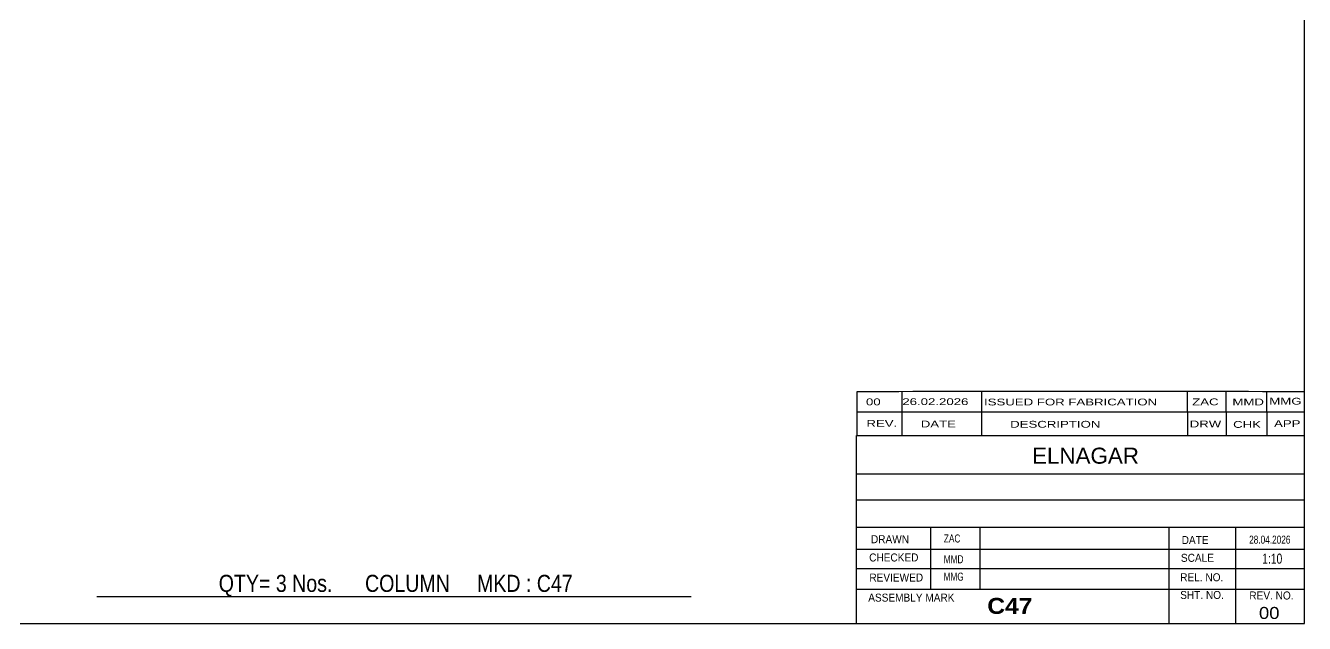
# Model space of a CAD drawing. Header units: millimetres. Extents: x -338 to 75, y -142 to 146.
# Drawn here: x -175.1 to 75, y -141.5 to -24.6 of the extents above; entities that cross this region are included whole.
import ezdxf

# ---------------------------------------------------------------- set-up
doc = ezdxf.new("R2010")
doc.units = ezdxf.units.MM
doc.styles.add('Arial', font='ARIAL.TTF', dxfattribs={"height": 0.2})
doc.styles.add('Arial Bold', font='ARIALBD.TTF', dxfattribs={"height": 0.2})
doc.styles.add('Arial Narrow', font='ARIALN.TTF', dxfattribs={"height": 0.2})

# ---------------------------------------------------------------- blocks, each defined once
blk = doc.blocks.new('Unknown-622253585-1209')
at = {"color": 5, "linetype": 'Continuous'}
for p, q in [((74.96, -141.49), (74.96, 145.51)), ((-335.04, -141.49), (74.96, -141.49))]:
    blk.add_line(p, q, dxfattribs=at)
blk = doc.blocks.new('CBS_CALLOFF-622253585-8739')
at = {"color": 7, "linetype": 'Continuous'}
blk.add_line((-161.16, -136.22), (-44.93, -136.24), dxfattribs=at)
at = {"color": 3, "linetype": 'Continuous', "style": 'Arial Narrow'}
blk.add_text('QTY= 3 Nos.      COLUMN     MKD : C47', height=3.3405, dxfattribs=at).set_placement((-137.34, -135.33))
blk = doc.blocks.new('CBS_NAME_BLOG-622253585-8740')
at = {"color": 7, "linetype": 'Continuous'}
for p, q in [((-12.63, -104.74), (74.89, -104.74)), ((-12.63, -141.44), (-12.63, -104.74)), ((-12.63, -112.27), (74.89, -112.27)), ((-12.56, -117.33), (74.96, -117.33)), ((-12.63, -122.7), (74.89, -122.7)), ((1.89, -134.8), (1.89, -122.71)), ((11.58, -134.78), (11.58, -122.71)), ((48.49, -141.44), (48.49, -122.71)), ((61.54, -141.44), (61.54, -122.7)), ((-12.62, -127), (74.96, -126.98)), ((-12.63, -130.74), (74.89, -130.74)), ((-12.63, -134.79), (74.89, -134.79)), ((-12.63, -141.49), (74.96, -141.49))]:
    blk.add_line(p, q, dxfattribs=at)
at = {"color": 3, "linetype": 'Continuous', "style": 'Arial'}
blk.add_text('ELNAGAR', height=3.133, dxfattribs=at).set_placement((21.69, -110.27))
at = {"color": 3, "linetype": 'Continuous'}
for s, height, style, width, p in [('DRAWN', 1.566, 'Arial', 0.9, (-9.8, -125.81)), ('ZAC', 1.565, 'Arial Narrow', 0.9, (4.46, -125.67)), ('DATE', 1.566, 'Arial', 0.9, (50.96, -125.97)), ('28.04.2026', 1.565, 'Arial Narrow', 0.9, (64.15, -125.9)), ('CHECKED', 1.566, 'Arial', 0.9, (-10.15, -129.38)), ('MMD', 1.565, 'Arial Narrow', 0.9, (4.43, -129.73)), ('SCALE', 1.566, 'Arial', 0.9, (50.81, -129.45)), ('1:10', 1.957, 'Arial Narrow', 0.9, (66.7, -129.8)), ('REVIEWED', 1.566, 'Arial', 0.9, (-10.11, -133.3)), ('MMG', 1.565, 'Arial Narrow', 0.9, (4.4, -133.13)), ('REL. NO.', 1.566, 'Arial', 0.9, (50.67, -133.25)), ('ASSEMBLY MARK', 1.5663, 'Arial', 0.9, (-10.33, -137.23)), ('C47', 3.131, 'Arial Bold', 1.1, (12.95, -139.63)), ('SHT. NO.', 1.566, 'Arial', 0.9, (50.67, -136.71)), ('REV. NO.', 1.566, 'Arial', 0.9, (64.19, -136.81))]:
    blk.add_text(s, height=height, dxfattribs=dict(at, style=style, width=width)).set_placement(p)
at = {"color": 3, "style": 'Arial', "width": 1.1}
blk.add_text('00', height=2.349, dxfattribs=at).set_placement((66.07, -140.62))
blk = doc.blocks.new('CBS_REVISION-622253585-8741')
at = {"color": 7, "linetype": 'Continuous'}
for p, q in [((-12.55, -96.21), (-12.55, -100.1)), ((-3.74, -96.2), (-3.74, -100.1)), ((11.85, -100.1), (11.85, -96.18)), ((52.11, -100.1), (52.12, -96.18)), ((59.67, -100.1), (59.68, -96.19)), ((67.6, -100.1), (67.59, -96.2)), ((-12.55, -100.1), (-12.55, -104.74)), ((-12.55, -100.11), (74.95, -100.11)), ((-3.75, -100.11), (-3.75, -104.74)), ((11.84, -100.11), (11.84, -104.67)), ((52.1, -100.11), (52.1, -104.73)), ((59.64, -100.11), (59.64, -104.74)), ((67.59, -100.11), (67.59, -104.74)), ((-12.55, -104.74), (74.95, -104.74))]:
    blk.add_line(p, q, dxfattribs=at)
blk.add_arc((31.21, -28069.48), 27973.31, 89.910387, 90.089622, dxfattribs=at)
at = {"color": 7, "style": 'Arial Narrow', "width": 1.7}
for s, height, p in [('00', 1.326, (-10.78, -98.85)), ('26.02.2026', 1.326, (-3.67, -98.81)), ('ZAC', 1.326, (53.01, -98.85)), ('ISSUED FOR FABRICATION', 1.3257, (12.31, -98.88)), ('MMD', 1.326, (60.87, -98.87))]:
    blk.add_text(s, height=height, dxfattribs=at).set_placement(p)
at = {"color": 7, "linetype": 'Continuous', "style": 'Arial Narrow', "width": 1.7}
for s, height, p in [('MMG', 1.326, (68.09, -98.72)), ('REV.', 1.326, (-10.69, -103.06)), ('DATE', 1.326, (-0.06, -103.18)), ('DESCRIPTION', 1.3257, (17.42, -103.23)), ('DRW', 1.326, (52.53, -103.17)), ('CHK', 1.326, (61.02, -103.26)), ('APP', 1.326, (69.02, -103.1))]:
    blk.add_text(s, height=height, dxfattribs=at).set_placement(p)

msp = doc.modelspace()

# ---------------------------------------------------------------- block references
for name in ['Unknown-622253585-1209', 'CBS_REVISION-622253585-8741', 'CBS_NAME_BLOG-622253585-8740', 'CBS_CALLOFF-622253585-8739']:
    msp.add_blockref(name, (0, 0))

doc.saveas('drawing.dxf')
